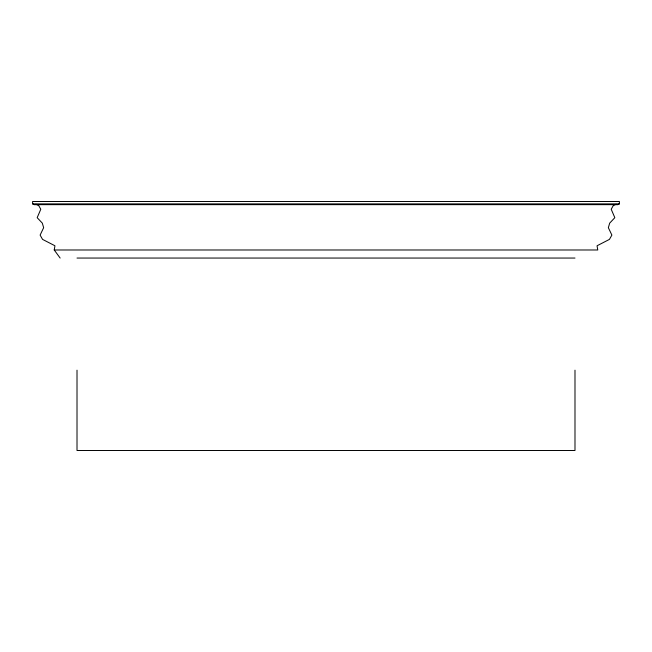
<?xml version="1.0" encoding="UTF-8"?>
<svg xmlns="http://www.w3.org/2000/svg" width="652" height="652" viewBox="0 0 652 652"><rect width="100%" height="100%" fill="white"/><g stroke="black" fill="none" stroke-linecap="round" stroke-linejoin="round"><path stroke-width="0.98" d="M60.139 258.053L54.23 249.985L54.955 245.771L42.567 239.398L40.114 235.095L43.651 227.687L42.298 223.114L37.172 217.686L40.783 209.268L38.688 205.51L36.007 204.329L34.589 204.655L32.6 203.889L32.6 201.501L619.4 201.501L619.4 203.889L617.411 204.655L34.589 204.655M32.6 203.889L619.4 203.889M54.23 249.985L597.77 249.985L597.045 245.771L609.433 239.398L611.886 235.095L608.349 227.687L609.702 223.114L614.828 217.686L611.217 209.268L613.312 205.51L615.993 204.329L617.411 204.655M77.009 258.053L574.991 258.053M574.991 370.173L574.991 450.499L77.009 450.499L77.009 370.173"/></g></svg>
